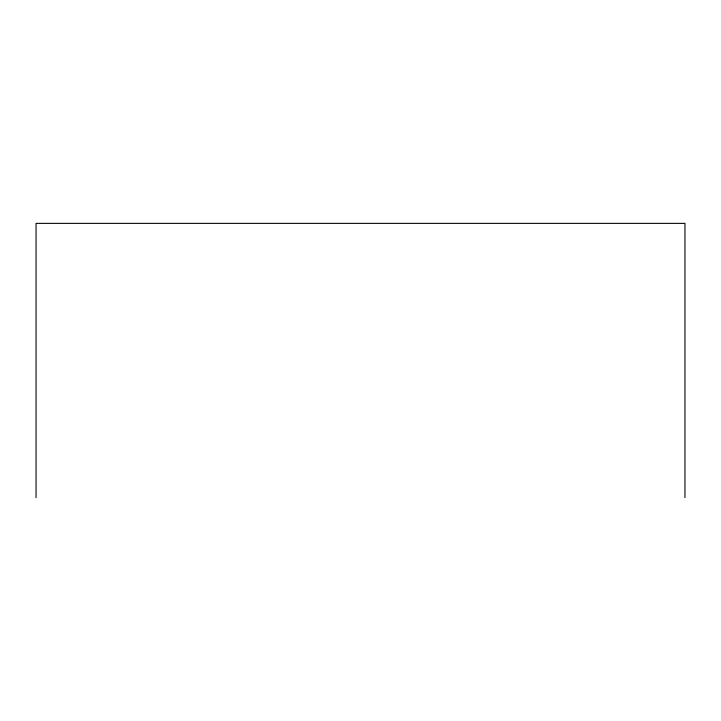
<?xml version="1.0" encoding="UTF-8"?>
<svg xmlns="http://www.w3.org/2000/svg" width="721" height="721" viewBox="0 0 721 721"><rect width="100%" height="100%" fill="white"/><g stroke="black" fill="none" stroke-linecap="round" stroke-linejoin="round"><path stroke-width="1.08" d="M684.95 497.625L684.95 223.375L36.05 223.375L36.05 497.625"/></g></svg>
